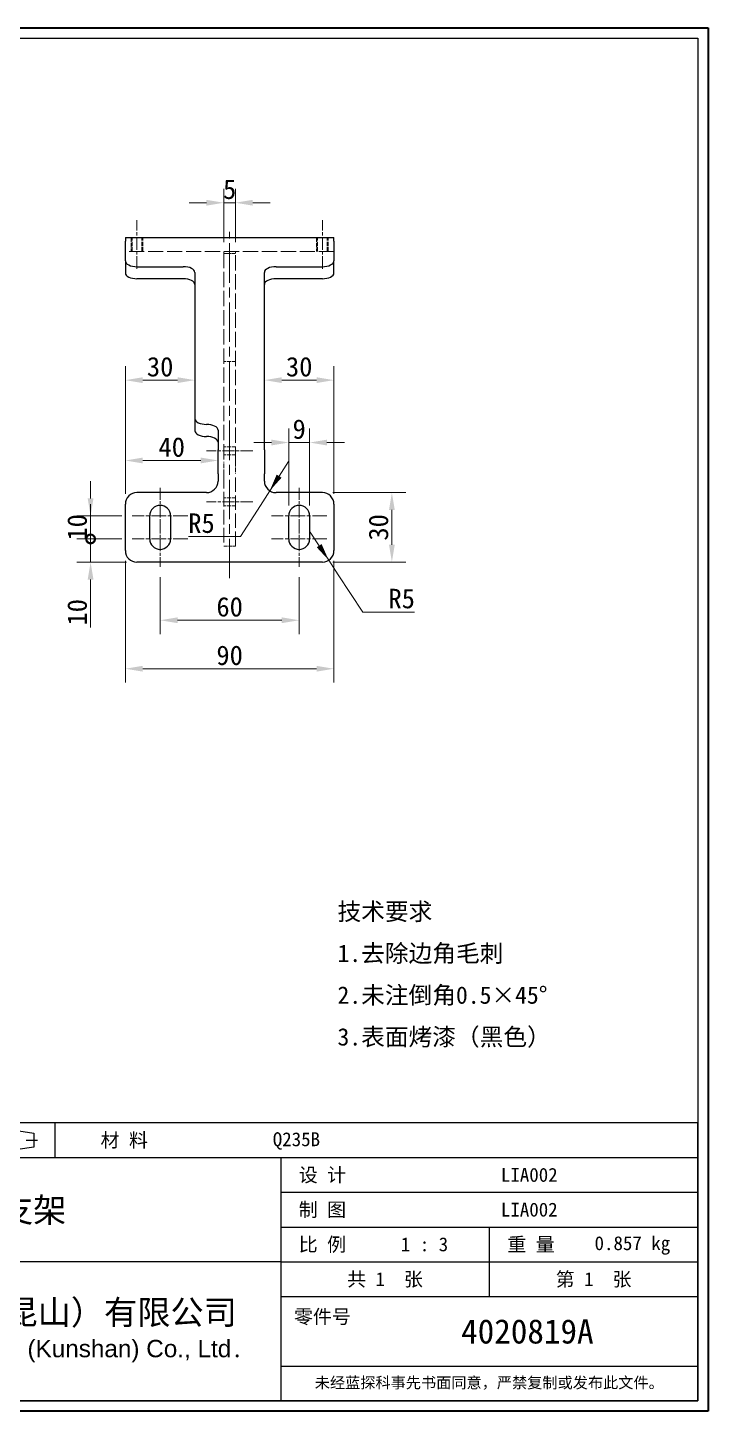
# Model space of a CAD drawing. Header units: millimetres. Extents: x 18 to 875, y 16 to 652.
# Drawn here: x 581 to 875, y 16 to 614 of the extents above; entities that cross this region are included whole.
import ezdxf
from ezdxf.enums import TextEntityAlignment as Align

# ---------------------------------------------------------------- set-up
doc = ezdxf.new("R2010")
doc.units = ezdxf.units.MM
doc.header["$LTSCALE"] = 3
doc.linetypes.add('CHAIN', pattern=[0.3543, 0.2362, -0.0295, 0.0591, -0.0295])
doc.linetypes.add('DASHED', pattern=[0.2067, 0.1654, -0.0413])
for name, color, linetype, lineweight in [('1', 7, 'Continuous', 18), ('可见 (ISO)', 7, 'Continuous', 25), ('图框 (ISO)', 7, 'Continuous', 35), ('标题 (ISO)', 7, 'Continuous', 25)]:
    doc.layers.add(name, color=color, linetype=linetype, lineweight=lineweight)
for name, color, linetype, lineweight, true_color in [('中心标记 (ISO)', 1, 'CHAIN', 18, 0xff0000), ('中心线 (ISO)', 1, 'CHAIN', 18, 0xff0000), ('尺寸 (ISO)', 7, 'Continuous', 18, 0x008000), ('符号 (ISO)', 7, 'Continuous', 18, 0x008000), ('隐藏 (ISO)', 5, 'DASHED', 18, 0x0000ff)]:
    doc.layers.add(name, color=color, linetype=linetype, lineweight=lineweight, true_color=true_color)
doc.styles.add('文本样式164', font='SimSun.ttf')
doc.styles.add('文本样式165', font='SimSun.ttf')
doc.styles.add('文本样式74', font='SimSun.ttf')
doc.styles.add('最新国标', font='simfang.ttf')
doc.styles.add('注释文本 (ISO)', font='simfang.ttf')
doc.dimstyles.new('默认 (GB)', dxfattribs={"dimscale": 3, "dimtxt": 2.8, "dimasz": 2.5, "dimexe": 2, "dimexo": 1.5, "dimgap": 0.5, "dimtad": 1, "dimtoh": 1, "dimdsep": 46, "dimtxsty": '最新国标', "dimcen": 0.09, "dimdle": 10, "dimclrd": 256, "dimclre": 256, "dimclrt": 256, "dimaunit": 1, "dimadec": 3, "dimazin": 2, "dimtfac": 0.535714, "dimtmove": 0, "dimatfit": 3, "dimfxl": 0, "dimtolj": 1, "dimtzin": 0, "dimlwd": -1, "dimlwe": -1, "dimarcsym": 0})

# ---------------------------------------------------------------- blocks, each defined once
blk = doc.blocks.new('图框 最新国标')
at = {"layer": '图框 (ISO)'}
for p, q in [((6, 7), (6, 204.5)), ((6, 204.5), (291.5, 204.5)), ((291.5, 204.5), (291.5, 5.5)), ((6, 7), (6, 5.5)), ((6, 7), (6, 5.5)), ((291.5, 5.5), (6, 5.5))]:
    blk.add_line(p, q, dxfattribs=at)
at = {"layer": '图框 (ISO)', "color": 7, "linetype": 'Continuous', "lineweight": 25}
for p, q in [((18, 203), (290, 203)), ((18, 7), (18, 203)), ((18, 203), (290, 203)), ((53, 203), (53, 195)), ((290, 203), (290, 7)), ((290, 203), (290, 7)), ((53, 195), (18, 195)), ((290, 7), (6, 7)), ((290, 7), (18, 7))]:
    blk.add_line(p, q, dxfattribs=at)
at = {"layer": '图框 (ISO)', "style": '文本样式74'}
blk.add_attdef('零件代号_001', (42.68, 200.25), '', height=2.5, rotation=180, dxfattribs=at)
blk = doc.blocks.new('标题栏 最新国标')
at = {"layer": '标题 (ISO)'}
for p, q in [((381.98, -183.84), (196.98, -183.84)), ((196.98, -183.84), (196.98, -223.84)), ((254.48, -183.84), (254.48, -188.84)), ((269.48, -183.84), (269.48, -188.84)), ((281.48, -188.09), (281.48, -184.59)), ((281.48, -184.59), (286.48, -185.34)), ((289.48, -183.84), (289.48, -188.84)), ((381.98, -223.84), (381.98, -183.84)), ((383.48, -183.84), (383.48, -225.34)), ((286.48, -185.34), (286.48, -187.34)), ((196.98, -188.84), (381.98, -188.84)), ((232.98, -188.84), (232.98, -223.84)), ((286.48, -187.34), (281.48, -188.09)), ((321.98, -188.84), (321.98, -223.84)), ((321.98, -193.84), (381.98, -193.84)), ((321.98, -198.84), (381.98, -198.84)), ((351.98, -198.84), (351.98, -208.84)), ((321.98, -203.84), (232.98, -203.84)), ((321.98, -203.84), (381.98, -203.84)), ((321.98, -208.84), (381.98, -208.84)), ((321.98, -218.84), (381.98, -218.84)), ((196.98, -223.84), (381.98, -223.84)), ((383.48, -225.34), (196.98, -225.34))]:
    blk.add_line(p, q, dxfattribs=at)
at = {"layer": '标题 (ISO)', "linetype": 'CHAIN', "ltscale": 5.000333}
blk.add_line((274.98, -184.09), (274.98, -188.59), dxfattribs=at)
at = {"layer": '标题 (ISO)', "linetype": 'CHAIN', "ltscale": 15.834605}
blk.add_line((272.73, -186.34), (286.98, -186.34), dxfattribs=at)
at = {"layer": '标题 (ISO)'}
for radius in [1.75, 1]:
    blk.add_circle((274.98, -186.34), radius, dxfattribs=at)
at = {"layer": '1', "style": '文本样式164'}
for s, p in [('材 料', (299.48, -186.34)), ('UNIT: mm', (261.98, -186.34)), ('设 计', (327.98, -191.34)), ('制 图', (327.98, -196.34)), ('比 例', (327.98, -201.34)), ('重 量', (357.98, -201.34)), ('共 1  张', (336.98, -206.34)), ('第 1  张', (366.98, -206.34))]:
    blk.add_text(s, height=2, dxfattribs=at).set_placement(p, align=Align.MIDDLE_CENTER)
at = {"layer": '标题 (ISO)', "char_height": 2, "style": '注释文本 (ISO)'}
for s, insert, attachment_point, line_spacing_factor in [('{\\fSimSun|b0|i0|c134|p2;\\H0.65x;      未注公差角度及线性公差使用m\\P（GB/T1804-2000），未注形位公差使\\P用K级（GB/T 1184-1996）。\\P—————————————————\\P             6以下    ±0.05 mm\\P     6 ～   30以下    ±0.10 mm\\P    30 ～  120以下    ±0.15 mm\\P   120 ～  400以下    ±0.20 mm\\P   400 ～ 1000以下    ±0.30 mm\\P  1000 ～ 2000以下    ±0.50 mm\\P          2000以上    ±0.80 mm\\P\\H0.38462x;\\P\\H2.6x;           300以下    ±30′\\P   300 ～ 1000以下    ±15′\\P          1000以上    ±5′}', (198.48, -206.34), 4, 1.075116), ('{\\fMicrosoft YaHei|b0|i0|c134|p34;\\H1.75x;蓝探科工业自动化（昆山）有限公司\\P\\fArial|b0|i0|c0|p34;\\H0.71429x;Lantech Industrial Automation (Kunshan) Co., Ltd\\fFangSong|b0|i0|c134|p49;.\\H1.15195x; }', (277.48, -213.84), 5, 0.978695)]:
    blk.add_mtext(s, dxfattribs=dict(at, insert=insert, attachment_point=attachment_point, line_spacing_factor=line_spacing_factor))
at = {"layer": '标题 (ISO)', "attachment_point": 5, "style": '注释文本 (ISO)'}
for s, insert, char_height in [('\\fFangSong|b0|i0;零件号', (327.98, -211.84), 2), ('\\fSimSun|b0|i0;{\\H1.6000;未经蓝探科事先书面同意，严禁复制或发布此文件。}', (351.98, -221.34), 1.6)]:
    blk.add_mtext(s, dxfattribs=dict(at, insert=insert, char_height=char_height))
at = {"layer": '标题 (ISO)'}
for tag, p, height, style in [('材料_001', (320.84, -187.21), 2, '注释文本 (ISO)'), ('设计人_001', (353.65, -192.33), 2, '注释文本 (ISO)'), ('库存编号_001', (262.5, -198.15), 3.5, '文本样式165'), ('设计人_001', (353.65, -197.33), 2, '注释文本 (ISO)'), ('视图比例_001', (339.26, -202.33), 2, '注释文本 (ISO)'), ('质量\\P3;_001', (367.12, -202.16), 2, '注释文本 (ISO)'), ('零件代号_001', (347.93, -215.59), 3.5, '文本样式165')]:
    blk.add_attdef(tag, p, '', height=height, dxfattribs=dict(at, style=style))
blk = doc.blocks.new('*D16')
at = {"layer": 'Defpoints', "color": 0, "transparency": 16777216}
for p in [(622.97, 387.9), (712.97, 387.9), (712.97, 336.9)]:
    blk.add_point(p, dxfattribs=at)
at = {"layer": '尺寸 (ISO)', "color": 116, "true_color": 0x00803f, "transparency": 16777216}
for p, q in [((622.97, 383.4), (622.97, 330.9)), ((712.97, 383.4), (712.97, 330.9)), ((630.47, 336.9), (705.47, 336.9))]:
    blk.add_line(p, q, dxfattribs=at)
for points in [[(630.47, 338.15), (630.47, 335.65), (622.97, 336.9)], [(705.47, 338.15), (705.47, 335.65), (712.97, 336.9)]]:
    blk.add_solid(points, dxfattribs=at)
at = {"layer": '尺寸 (ISO)', "transparency": 16777216, "insert": (667.97, 342.65), "char_height": 8.4, "attachment_point": 5, "style": '最新国标'}
blk.add_mtext('\\A1;90', dxfattribs=at)
blk = doc.blocks.new('*D17')
at = {"layer": 'Defpoints', "color": 0, "transparency": 16777216}
for p in [(682.97, 461.42), (682.97, 431.36), (712.97, 407.9)]:
    blk.add_point(p, dxfattribs=at)
at = {"layer": '尺寸 (ISO)', "color": 116, "true_color": 0x00803f, "transparency": 16777216}
for p, q in [((682.97, 435.86), (682.97, 467.42)), ((712.97, 412.4), (712.97, 467.42)), ((705.47, 461.42), (690.47, 461.42))]:
    blk.add_line(p, q, dxfattribs=at)
for points in [[(690.47, 462.67), (690.47, 460.17), (682.97, 461.42)], [(705.47, 462.67), (705.47, 460.17), (712.97, 461.42)]]:
    blk.add_solid(points, dxfattribs=at)
at = {"layer": '尺寸 (ISO)', "transparency": 16777216, "insert": (697.97, 467.16), "char_height": 8.4, "attachment_point": 5, "style": '最新国标'}
blk.add_mtext('\\A1;30', dxfattribs=at)
blk = doc.blocks.new('*D18')
at = {"layer": 'Defpoints', "color": 0, "transparency": 16777216}
for p in [(662.97, 426.76), (662.97, 426.6), (622.97, 407.9)]:
    blk.add_point(p, dxfattribs=at)
at = {"layer": '尺寸 (ISO)', "color": 116, "true_color": 0x00803f, "transparency": 16777216}
for p, q in [((622.97, 412.4), (622.97, 432.76)), ((630.47, 426.76), (655.47, 426.76))]:
    blk.add_line(p, q, dxfattribs=at)
for points in [[(630.47, 428.01), (630.47, 425.51), (622.97, 426.76)], [(655.47, 428.01), (655.47, 425.51), (662.97, 426.76)]]:
    blk.add_solid(points, dxfattribs=at)
at = {"layer": '尺寸 (ISO)', "transparency": 16777216, "insert": (642.97, 432.5), "char_height": 8.4, "attachment_point": 5, "style": '最新国标'}
blk.add_mtext('\\A1;40', dxfattribs=at)
blk = doc.blocks.new('*D19')
at = {"layer": 'Defpoints', "color": 0, "transparency": 16777216}
for p in [(652.97, 461.42), (652.97, 453.23), (622.97, 407.9)]:
    blk.add_point(p, dxfattribs=at)
at = {"layer": '尺寸 (ISO)', "color": 116, "true_color": 0x00803f, "transparency": 16777216}
for p, q in [((622.97, 412.4), (622.97, 467.42)), ((630.47, 461.42), (645.47, 461.42))]:
    blk.add_line(p, q, dxfattribs=at)
for points in [[(630.47, 462.67), (630.47, 460.17), (622.97, 461.42)], [(645.47, 462.67), (645.47, 460.17), (652.97, 461.42)]]:
    blk.add_solid(points, dxfattribs=at)
at = {"layer": '尺寸 (ISO)', "transparency": 16777216, "insert": (637.97, 467.16), "char_height": 8.4, "attachment_point": 5, "style": '最新国标'}
blk.add_mtext('\\A1;30', dxfattribs=at)
blk = doc.blocks.new('*D20')
at = {"layer": 'Defpoints', "color": 0, "transparency": 16777216}
for p in [(665.47, 537.97), (665.47, 516.41), (670.47, 516.41)]:
    blk.add_point(p, dxfattribs=at)
at = {"layer": '尺寸 (ISO)', "color": 116, "true_color": 0x00803f, "transparency": 16777216}
for p, q in [((665.47, 520.91), (665.47, 543.97)), ((670.47, 520.91), (670.47, 543.97)), ((657.97, 537.97), (650.47, 537.97)), ((670.47, 537.97), (665.47, 537.97)), ((677.97, 537.97), (685.47, 537.97))]:
    blk.add_line(p, q, dxfattribs=at)
for points in [[(657.97, 539.22), (657.97, 536.72), (665.47, 537.97)], [(677.97, 539.22), (677.97, 536.72), (670.47, 537.97)]]:
    blk.add_solid(points, dxfattribs=at)
at = {"layer": '尺寸 (ISO)', "transparency": 16777216, "insert": (667.97, 543.72), "char_height": 8.4, "attachment_point": 5, "style": '最新国标'}
blk.add_mtext('\\A1;5', dxfattribs=at)
blk = doc.blocks.new('*D21')
at = {"layer": 'Defpoints', "color": 0, "transparency": 16777216}
for p in [(637.97, 380.9), (697.97, 380.9), (697.97, 357.82)]:
    blk.add_point(p, dxfattribs=at)
at = {"layer": '尺寸 (ISO)', "color": 116, "true_color": 0x00803f, "transparency": 16777216}
for p, q in [((637.97, 376.4), (637.97, 351.82)), ((697.97, 376.4), (697.97, 351.82)), ((645.47, 357.82), (690.47, 357.82))]:
    blk.add_line(p, q, dxfattribs=at)
for points in [[(645.47, 359.07), (645.47, 356.57), (637.97, 357.82)], [(690.47, 359.07), (690.47, 356.57), (697.97, 357.82)]]:
    blk.add_solid(points, dxfattribs=at)
at = {"layer": '尺寸 (ISO)', "transparency": 16777216, "insert": (667.97, 363.57), "char_height": 8.4, "attachment_point": 5, "style": '最新国标'}
blk.add_mtext('\\A1;60', dxfattribs=at)
blk = doc.blocks.new('*D22')
at = {"layer": 'Defpoints', "color": 0, "transparency": 16777216}
for p in [(707.97, 412.9), (737.97, 412.9), (707.97, 382.9)]:
    blk.add_point(p, dxfattribs=at)
at = {"layer": '尺寸 (ISO)', "color": 116, "true_color": 0x00803f, "transparency": 16777216}
for p, q in [((712.47, 412.9), (743.97, 412.9)), ((737.97, 390.4), (737.97, 405.4)), ((712.47, 382.9), (743.97, 382.9))]:
    blk.add_line(p, q, dxfattribs=at)
for points in [[(736.72, 405.4), (739.22, 405.4), (737.97, 412.9)], [(736.72, 390.4), (739.22, 390.4), (737.97, 382.9)]]:
    blk.add_solid(points, dxfattribs=at)
at = {"layer": '尺寸 (ISO)', "transparency": 16777216, "insert": (732.22, 397.9), "char_height": 8.4, "attachment_point": 5, "rotation": 90, "style": '最新国标'}
blk.add_mtext('\\A1;30', dxfattribs=at)
blk = doc.blocks.new('_DotSmall')
at = {"color": 0, "linetype": 'ByBlock', "const_width": 0.5}
blk.add_lwpolyline([(-0.0625, 0, 1), (0.0625, 0, 1)], format="xyb", close=True, dxfattribs=at)
blk = doc.blocks.new('*D23')
at = {"layer": 'Defpoints', "color": 0, "transparency": 16777216}
for p in [(607.97, 392.9), (625.97, 392.9), (627.97, 382.9)]:
    blk.add_point(p, dxfattribs=at)
at = {"layer": '尺寸 (ISO)', "color": 116, "true_color": 0x00803f, "transparency": 16777216}
for p, q in [((607.97, 392.9), (607.97, 407.9)), ((621.47, 392.9), (601.97, 392.9)), ((607.97, 392.9), (607.97, 382.9)), ((623.47, 382.9), (601.97, 382.9)), ((607.97, 375.4), (607.97, 354.63))]:
    blk.add_line(p, q, dxfattribs=at)
blk.add_solid([(606.72, 375.4), (609.22, 375.4), (607.97, 382.9)], dxfattribs=at)
at = {"layer": '尺寸 (ISO)', "color": 116, "true_color": 0x00803f, "transparency": 16777216, "xscale": 7.5, "yscale": 7.5, "zscale": 7.5, "rotation": 270}
blk.add_blockref('_DotSmall', (607.97, 392.9), dxfattribs=at)
at = {"layer": '尺寸 (ISO)', "transparency": 16777216, "insert": (602.22, 361.26), "char_height": 8.4, "attachment_point": 5, "rotation": 90, "style": '最新国标'}
blk.add_mtext('\\A1;10', dxfattribs=at)
blk = doc.blocks.new('*D25')
at = {"layer": 'Defpoints', "color": 0, "transparency": 16777216}
for p in [(607.97, 402.9), (625.97, 402.9), (625.97, 392.9)]:
    blk.add_point(p, dxfattribs=at)
at = {"layer": '尺寸 (ISO)', "color": 116, "true_color": 0x00803f, "transparency": 16777216}
for p, q in [((607.97, 410.4), (607.97, 417.9)), ((621.47, 402.9), (601.97, 402.9)), ((607.97, 392.9), (607.97, 402.9)), ((621.47, 392.9), (601.97, 392.9)), ((607.97, 392.9), (607.97, 385.4))]:
    blk.add_line(p, q, dxfattribs=at)
blk.add_solid([(606.72, 410.4), (609.22, 410.4), (607.97, 402.9)], dxfattribs=at)
at = {"layer": '尺寸 (ISO)', "color": 116, "true_color": 0x00803f, "transparency": 16777216, "xscale": 7.5, "yscale": 7.5, "zscale": 7.5, "rotation": 90}
blk.add_blockref('_DotSmall', (607.97, 392.9), dxfattribs=at)
at = {"layer": '尺寸 (ISO)', "transparency": 16777216, "insert": (602.22, 397.9), "char_height": 8.4, "attachment_point": 5, "rotation": 90, "style": '最新国标'}
blk.add_mtext('\\A1;10', dxfattribs=at)
blk = doc.blocks.new('*D26')
at = {"layer": 'Defpoints', "color": 0, "transparency": 16777216}
for p in [(702.47, 434.5), (693.47, 402.9), (702.47, 402.9)]:
    blk.add_point(p, dxfattribs=at)
at = {"layer": '尺寸 (ISO)', "color": 116, "true_color": 0x00803f, "transparency": 16777216}
for p, q in [((693.47, 407.4), (693.47, 440.5)), ((702.47, 407.4), (702.47, 440.5)), ((685.97, 434.5), (678.47, 434.5)), ((693.47, 434.5), (702.47, 434.5)), ((709.97, 434.5), (717.47, 434.5))]:
    blk.add_line(p, q, dxfattribs=at)
for points in [[(685.97, 435.75), (685.97, 433.25), (693.47, 434.5)], [(709.97, 435.75), (709.97, 433.25), (702.47, 434.5)]]:
    blk.add_solid(points, dxfattribs=at)
at = {"layer": '尺寸 (ISO)', "transparency": 16777216, "insert": (697.97, 440.24), "char_height": 8.4, "attachment_point": 5, "style": '最新国标'}
blk.add_mtext('\\A1;9', dxfattribs=at)
blk = doc.blocks.new('*D27')
at = {"layer": 'Defpoints', "color": 0, "transparency": 16777216}
for p in [(685.27, 413.69), (687.97, 417.9)]:
    blk.add_point(p, dxfattribs=at)
at = {"layer": '尺寸 (ISO)', "color": 116, "true_color": 0x00803f, "transparency": 16777216}
for p, q in [((689.32, 420.01), (693.36, 426.32)), ((685.27, 413.69), (681.23, 407.37)), ((687.97, 417.9), (685.27, 413.69)), ((672.61, 393.9), (681.23, 407.37)), ((650.26, 393.9), (672.61, 393.9))]:
    blk.add_line(p, q, dxfattribs=at)
blk.add_solid([(688.26, 420.68), (690.37, 419.33), (685.27, 413.69)], dxfattribs=at)
at = {"layer": '尺寸 (ISO)', "transparency": 16777216, "insert": (655.82, 399.64), "char_height": 8.4, "attachment_point": 5, "style": '最新国标'}
blk.add_mtext('\\A1;R5', dxfattribs=at)
blk = doc.blocks.new('*D28')
at = {"layer": 'Defpoints', "color": 0, "transparency": 16777216}
for p in [(707.97, 387.9), (710.72, 383.72)]:
    blk.add_point(p, dxfattribs=at)
at = {"layer": '尺寸 (ISO)', "color": 116, "true_color": 0x00803f, "transparency": 16777216}
for p, q in [((706.59, 389.99), (702.47, 396.25)), ((707.97, 387.9), (710.72, 383.72)), ((710.72, 383.72), (714.84, 377.46)), ((725.41, 361.38), (714.84, 377.46)), ((747.77, 361.38), (725.41, 361.38))]:
    blk.add_line(p, q, dxfattribs=at)
blk.add_solid([(707.64, 390.68), (705.55, 389.3), (710.72, 383.72)], dxfattribs=at)
at = {"layer": '尺寸 (ISO)', "transparency": 16777216, "insert": (742.2, 367.12), "char_height": 8.4, "attachment_point": 5, "style": '最新国标'}
blk.add_mtext('\\A1;R5', dxfattribs=at)

msp = doc.modelspace()

# ---------------------------------------------------------------- linework, layer by layer
at = {"layer": '中心标记 (ISO)', "ltscale": 7.222748}
for p, q in [((637.968, 414.8995), (637.968, 395.3995)), ((697.968, 414.8995), (697.968, 395.3995)), ((637.968, 400.3995), (637.968, 380.8995)), ((697.968, 400.3995), (697.968, 380.8995))]:
    msp.add_line(p, q, dxfattribs=at)
at = {"layer": '中心标记 (ISO)', "ltscale": 8.88956}
for p, q in [((649.968, 402.8995), (625.968, 402.8995)), ((709.968, 402.8995), (685.968, 402.8995)), ((649.968, 392.8995), (625.968, 392.8995)), ((709.968, 392.8995), (685.968, 392.8995))]:
    msp.add_line(p, q, dxfattribs=at)
at = {"layer": '中心线 (ISO)', "ltscale": 7.778352}
for p, q in [((627.968, 509.3995), (627.968, 530.3995)), ((707.968, 509.3995), (707.968, 530.3995))]:
    msp.add_line(p, q, dxfattribs=at)
at = {"layer": '中心线 (ISO)', "ltscale": 23.990969}
msp.add_line((667.968, 375.9547), (667.968, 525.4107), dxfattribs=at)
at = {"layer": '中心线 (ISO)', "ltscale": 7.407949}
for p, q in [((677.968, 430.8995), (657.968, 430.8995)), ((677.968, 408.9025), (657.968, 408.9025))]:
    msp.add_line(p, q, dxfattribs=at)
at = {"layer": '可见 (ISO)'}
for p, q in [((622.968, 522.8995), (712.968, 522.8995)), ((622.968, 522.8995), (622.968, 521.3146)), ((622.968, 512.8608), (622.968, 521.3146)), ((712.968, 521.3146), (712.968, 522.8995)), ((712.968, 521.3146), (712.968, 512.8608)), ((622.968, 512.8608), (622.968, 507.6533)), ((627.968, 510.3773), (647.968, 510.3773)), ((652.968, 507.8938), (652.968, 444.8126)), ((682.968, 431.3559), (682.968, 507.8938)), ((687.968, 510.3773), (707.968, 510.3773)), ((712.968, 507.6533), (712.968, 512.8608)), ((647.968, 505.1698), (627.968, 505.1698)), ((707.968, 505.1698), (687.968, 505.1698)), ((652.968, 444.8126), (652.968, 439.6051)), ((662.968, 439.8456), (662.968, 431.3559)), ((662.968, 420.9408), (662.968, 431.3559)), ((682.968, 431.3559), (682.968, 420.9408)), ((662.968, 420.9408), (662.968, 417.8995)), ((682.968, 417.8995), (682.968, 420.9408)), ((657.968, 412.8995), (627.968, 412.8995)), ((707.968, 412.8995), (687.968, 412.8995)), ((622.968, 387.8995), (622.968, 407.8995)), ((712.968, 407.8995), (712.968, 387.8995)), ((633.468, 392.8995), (633.468, 402.8995)), ((642.468, 402.8995), (642.468, 392.8995)), ((693.468, 392.8995), (693.468, 402.8995)), ((702.468, 402.8995), (702.468, 392.8995)), ((707.968, 382.8995), (627.968, 382.8995))]:
    msp.add_line(p, q, dxfattribs=at)
for centre, radius, start, end in [((627.968, 407.8995), 5, 90, 180), ((657.968, 417.8995), 5, 270, 0), ((687.968, 417.8995), 5, 180, 270), ((707.968, 407.8995), 5, 0, 90), ((637.968, 402.8995), 4.5, 0, 180), ((697.968, 402.8995), 4.5, 0, 180), ((637.968, 392.8995), 4.5, 180, 0), ((697.968, 392.8995), 4.5, 180, 0), ((627.968, 387.8995), 5, 180, 270), ((707.968, 387.8995), 5, 270, 0)]:
    msp.add_arc(centre, radius, start, end, dxfattribs=at)
for centre, major_axis, start_param, end_param in [((627.968, 512.8608), (-5, 0), 0, 1.57079633), ((627.968, 507.6533), (-5, 0), 0, 1.57079633), ((647.968, 507.8938), (5, 0), 0, 1.57079633), ((687.968, 507.8938), (-5, 0), 4.71238898, 6.28318531), ((707.968, 512.8608), (5, 0), 4.71238898, 6.28318531), ((707.968, 507.6533), (5, 0), 4.71238898, 6.28318531), ((647.968, 502.6863), (5, 0), 0, 1.57079633), ((687.968, 502.6863), (-5, 0), 4.71238898, 6.28318531), ((657.968, 444.8126), (-5, 0), 0, 1.57079633), ((657.968, 439.8456), (5, 0), 0, 1.57079633), ((657.968, 439.6051), (-5, 0), 0, 1.57079633), ((657.968, 434.6381), (5, 0), 0, 1.57079633)]:
    msp.add_ellipse(centre, major_axis=major_axis, ratio=0.4967019, start_param=start_param, end_param=end_param, dxfattribs=at)
at = {"layer": '隐藏 (ISO)', "ltscale": 3.809293}
for p, q in [((625.468, 522.8995), (625.468, 516.8995)), ((625.901, 516.8995), (625.901, 522.8995)), ((630.035, 516.8995), (630.035, 522.8995)), ((630.468, 516.8995), (630.468, 522.8995)), ((705.468, 522.8995), (705.468, 516.8995)), ((705.901, 516.8995), (705.901, 522.8995)), ((710.035, 516.8995), (710.035, 522.8995)), ((710.468, 516.8995), (710.468, 522.8995))]:
    msp.add_line(p, q, dxfattribs=at)
at = {"layer": '隐藏 (ISO)', "ltscale": 13.194353}
msp.add_line((712.968, 516.8995), (622.968, 516.8995), dxfattribs=at)
at = {"layer": '隐藏 (ISO)', "ltscale": 0.215534}
for p, q in [((665.468, 516.7216), (665.468, 516.4143)), ((670.468, 516.4143), (670.468, 516.7216))]:
    msp.add_line(p, q, dxfattribs=at)
at = {"layer": '隐藏 (ISO)', "ltscale": 13.32121}
for p, q in [((665.468, 516.4143), (665.468, 426.1484)), ((670.468, 426.1484), (670.468, 516.4143))]:
    msp.add_line(p, q, dxfattribs=at)
at = {"layer": '隐藏 (ISO)', "ltscale": 1.587147}
for p, q in [((667.968, 516.107), (665.468, 516.107)), ((670.468, 516.107), (667.968, 516.107))]:
    msp.add_line(p, q, dxfattribs=at)
at = {"layer": '隐藏 (ISO)', "ltscale": 3.174394}
for p, q in [((670.468, 469.403), (665.468, 469.403)), ((670.468, 432.6495), (665.468, 432.6495)), ((670.468, 429.1495), (665.468, 429.1495)), ((670.468, 410.6525), (665.468, 410.6525)), ((670.468, 407.1525), (665.468, 407.1525)), ((665.468, 389.8548), (670.468, 389.8548))]:
    msp.add_line(p, q, dxfattribs=at)
at = {"layer": '隐藏 (ISO)', "ltscale": 4.003579}
for p, q in [((665.468, 420.9408), (665.468, 426.1484)), ((670.468, 426.1484), (670.468, 420.9408))]:
    msp.add_line(p, q, dxfattribs=at)
at = {"layer": '隐藏 (ISO)', "ltscale": 12.532661}
for p, q in [((665.468, 420.9408), (665.468, 389.8548)), ((670.468, 389.8548), (670.468, 420.9408))]:
    msp.add_line(p, q, dxfattribs=at)

# ---------------------------------------------------------------- block references
at = {"xscale": 3, "yscale": 3, "zscale": 3}
msp.add_blockref('图框 最新国标', (0, 0), dxfattribs=at).add_auto_attribs({'零件代号_001': '4020819A'})
ref = msp.add_blockref('标题栏 最新国标', (-275.9476, 692.5328), dxfattribs=dict(xscale=3, yscale=3, zscale=3))
ref.add_attrib('零件代号_001', '4020819A', (767.8492, 45.75), dxfattribs={"layer": '标题 (ISO)', "height": 10.5, "style": '文本样式165'})
ref.add_attrib('库存编号_001', '检测安装支架', (511.567, 98.074), dxfattribs={"layer": '标题 (ISO)', "height": 10.5, "style": '文本样式165'})
ref.add_attrib('质量\\P3;_001', '0.857 kg', (825.4114, 86.0486), dxfattribs={"layer": '标题 (ISO)', "height": 6, "style": '注释文本 (ISO)'})
ref.add_attrib('视图比例_001', '1 : 3', (741.84, 85.5514), dxfattribs={"layer": '标题 (ISO)', "height": 6, "style": '注释文本 (ISO)'})
ref.add_attrib('设计人_001', 'LIA002', (785.0057, 115.5343), dxfattribs={"layer": '标题 (ISO)', "height": 6, "style": '注释文本 (ISO)'})
ref.add_attrib('设计人_001', 'LIA002', (785.0057, 100.5343), dxfattribs={"layer": '标题 (ISO)', "height": 6, "style": '注释文本 (ISO)'})
ref.add_attrib('材料_001', 'Q235B', (686.58, 130.8943), dxfattribs={"layer": '标题 (ISO)', "height": 6, "style": '注释文本 (ISO)'})

# ---------------------------------------------------------------- texts
at = {"layer": '符号 (ISO)', "insert": (714.4936, 204.6165), "char_height": 7.5, "width": 106.666667, "attachment_point": 4, "line_spacing_factor": 1.441304, "style": '注释文本 (ISO)'}
msp.add_mtext('\\fFangSong|b0|i0;{\\H7.5000;技术要求\\P}\\fFangSong|b0|i0;{\\H7.5000;1.去除边角毛刺\\P}\\fFangSong|b0|i0;{\\H7.5000;2.未注倒角0.5×45°\\P}\\fFangSong|b0|i0;{\\H7.5000;3.表面烤漆（黑色）}', dxfattribs=at)

# ---------------------------------------------------------------- dimensions: what is measured, and where the dimension line sits
at = {"layer": '尺寸 (ISO)', "color": 116, "true_color": 0x00803f}
for base, p1, p2, angle, override, picture, middle in [((665.468, 537.9746), (670.468, 516.4143), (665.468, 516.4143), 180, {"dimgap": 0.5, "dimtoh": 0, "dimdec": 2, "dimtol": 0, "dimlim": 0, "dimtp": 0, "dimtm": 0, "dimtdec": 2, "dimtofl": 1, "dimatfit": 1}, '*D20', (667.968, 537.9746)), ((682.968, 461.4164), (712.968, 407.8995), (682.968, 431.3559), 180, {"dimgap": 0.5, "dimtoh": 0, "dimdec": 2, "dimtol": 0, "dimlim": 0, "dimtp": 0, "dimtm": 0, "dimtdec": 2, "dimtofl": 0, "dimatfit": 1}, '*D17', (697.968, 461.4164)), ((607.968, 402.8995), (625.968, 392.8995), (625.968, 402.8995), 90, {"dimgap": 0.5, "dimtoh": 0, "dimdec": 2, "dimblk1": 'DotSmall', "dimsah": 1, "dimdle": 0, "dimtol": 0, "dimlim": 0, "dimtp": 0, "dimtm": 0, "dimtdec": 2, "dimtofl": 1, "dimatfit": 1}, '*D25', (607.968, 397.8995)), ((737.968, 412.8995), (707.968, 382.8995), (707.968, 412.8995), 90, {"dimgap": 0.5, "dimtoh": 0, "dimdec": 2, "dimtol": 0, "dimlim": 0, "dimtp": 0, "dimtm": 0, "dimtdec": 2, "dimtofl": 0, "dimatfit": 1}, '*D22', (737.968, 397.8995)), ((607.968, 392.8995), (627.968, 382.8995), (625.968, 392.8995), 90, {"dimgap": 0.5, "dimtoh": 0, "dimdec": 2, "dimblk2": 'DotSmall', "dimsah": 1, "dimdle": 0, "dimtol": 0, "dimlim": 0, "dimtp": 0, "dimtm": 0, "dimtdec": 2, "dimtofl": 1, "dimatfit": 1}, '*D23', (607.968, 361.2635)), ((697.968, 357.8173), (637.968, 380.8995), (697.968, 380.8995), 180, {"dimgap": 0.5, "dimtoh": 0, "dimdec": 2, "dimtol": 0, "dimlim": 0, "dimtp": 0, "dimtm": 0, "dimtdec": 2, "dimtofl": 0, "dimatfit": 1}, '*D21', (667.968, 357.8173))]:
    dim = msp.add_linear_dim(base=base, p1=p1, p2=p2, angle=angle, dimstyle='默认 (GB)', override=override, dxfattribs=at)
    dim.commit()
    dim.dimension.update_dxf_attribs({"geometry": picture, "text_midpoint": middle, "dimtype": 160})
for base, p1, p2, override, picture, middle in [((652.968, 461.4164), (622.968, 407.8995), (652.968, 453.2317), {"dimgap": 0.5, "dimtoh": 0, "dimdec": 2, "dimse2": 1, "dimtol": 0, "dimlim": 0, "dimtp": 0, "dimtm": 0, "dimtdec": 2, "dimtofl": 0, "dimatfit": 1}, '*D19', (637.968, 461.4164)), ((702.468, 434.4965), (693.468, 402.8995), (702.468, 402.8995), {"dimgap": 0.5, "dimtoh": 0, "dimdec": 2, "dimtol": 0, "dimlim": 0, "dimtp": 0, "dimtm": 0, "dimtdec": 2, "dimtofl": 1, "dimatfit": 1}, '*D26', (697.968, 434.4965)), ((662.968, 426.7554), (622.968, 407.8995), (662.968, 426.601), {"dimgap": 0.5, "dimtoh": 0, "dimdec": 2, "dimse2": 1, "dimtol": 0, "dimlim": 0, "dimtp": 0, "dimtm": 0, "dimtdec": 2, "dimtofl": 0, "dimatfit": 1}, '*D18', (642.968, 426.7554)), ((712.968, 336.9011), (622.968, 387.8995), (712.968, 387.8995), {"dimgap": 0.5, "dimtoh": 0, "dimdec": 2, "dimtol": 0, "dimlim": 0, "dimtp": 0, "dimtm": 0, "dimtdec": 2, "dimtofl": 0, "dimatfit": 1}, '*D16', (667.968, 336.9011))]:
    dim = msp.add_linear_dim(base=base, p1=p1, p2=p2, dimstyle='默认 (GB)', override=override, dxfattribs=at)
    dim.commit()
    dim.dimension.update_dxf_attribs({"geometry": picture, "text_midpoint": middle, "dimtype": 160})
for center, mpoint, picture, middle in [((687.968, 417.8995), (685.2736, 413.6876), '*D27', (655.8242, 393.8951)), ((707.968, 387.8995), (710.7154, 383.7219), '*D28', (742.1991, 361.3756))]:
    dim = msp.add_radius_dim(center=center, mpoint=mpoint, dimstyle='默认 (GB)', override={"dimgap": 0.5, "dimtih": 1, "dimdec": 2, "dimlfac": 1, "dimcen": 0, "dimtol": 0, "dimlim": 0, "dimtp": 0, "dimtm": 0, "dimtdec": 2}, dxfattribs=at)
    dim.commit()
    dim.dimension.update_dxf_attribs({"geometry": picture, "text_midpoint": middle, "dimtype": 164})

doc.saveas('drawing.dxf')
